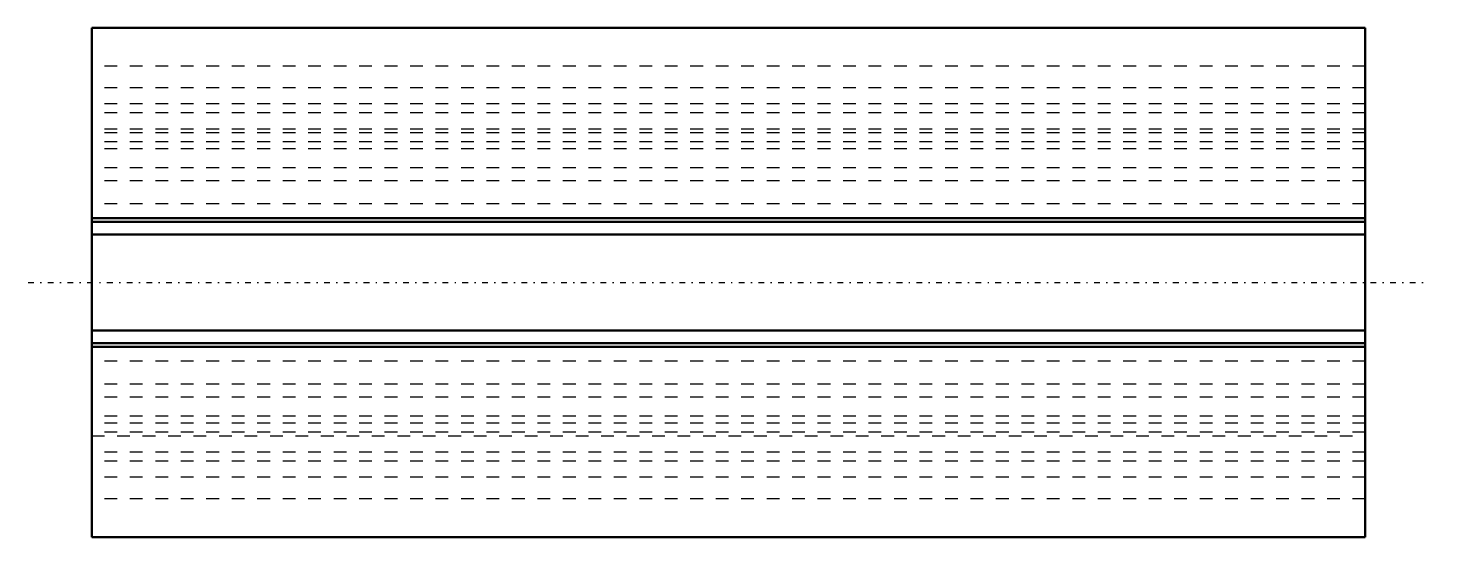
# Model space of a CAD drawing. Header units: millimetres. Extents: x -5 to 105, y 0 to 40.
import ezdxf

# ---------------------------------------------------------------- set-up
doc = ezdxf.new("R2010")
doc.units = ezdxf.units.MM
doc.linetypes.add('Center', pattern=[1.5, 0.45, -0.5, 0.05, -0.5])
doc.linetypes.add('Dashed', pattern=[2, 1, -1])
for name, color, linetype, lineweight in [('AM_0', 7, 'Continuous', 50), ('AM_7', 7, 'Center', 25), ('AM_9', 6, 'Dashed', 25)]:
    doc.layers.add(name, color=color, linetype=linetype, lineweight=lineweight)

msp = doc.modelspace()

# ---------------------------------------------------------------- linework, layer by layer
at = {"layer": 'AM_0'}
for p, q in [((100, 40), (0, 40)), ((0, 40), (0, 0)), ((100, 40), (100, 0)), ((100, 25.05), (0, 25.05)), ((100, 24.76), (0, 24.76)), ((100, 23.76), (0, 23.76)), ((100, 16.24), (0, 16.24)), ((100, 15.24), (0, 15.24)), ((100, 14.95), (0, 14.95)), ((100, 0), (0, 0))]:
    msp.add_line(p, q, dxfattribs=at)
at = {"layer": 'AM_7'}
msp.add_line((-5, 20), (105, 20), dxfattribs=at)
at = {"layer": 'AM_9'}
for p, q in [((100, 37), (0, 37)), ((100, 35.29), (0, 35.29)), ((100, 34.04), (0, 34.04)), ((100, 33.33), (0, 33.33)), ((100, 32.05), (0, 32.05)), ((100, 31.76), (0, 31.76)), ((100, 31.05), (0, 31.05)), ((100, 30.5), (0, 30.5)), ((100, 29), (0, 29)), ((100, 28), (0, 28)), ((100, 26.17), (0, 26.17)), ((100, 25), (0, 25)), ((0, 15), (100, 15)), ((100, 13.83), (0, 13.83)), ((100, 12), (0, 12)), ((100, 11), (0, 11)), ((100, 9.5), (0, 9.5)), ((100, 8.95), (0, 8.95)), ((100, 8.24), (0, 8.24)), ((0, 7.95), (100, 7.95)), ((100, 6.67), (0, 6.67)), ((100, 5.96), (0, 5.96)), ((100, 4.71), (0, 4.71)), ((100, 3), (0, 3))]:
    msp.add_line(p, q, dxfattribs=at)

doc.saveas('drawing.dxf')
